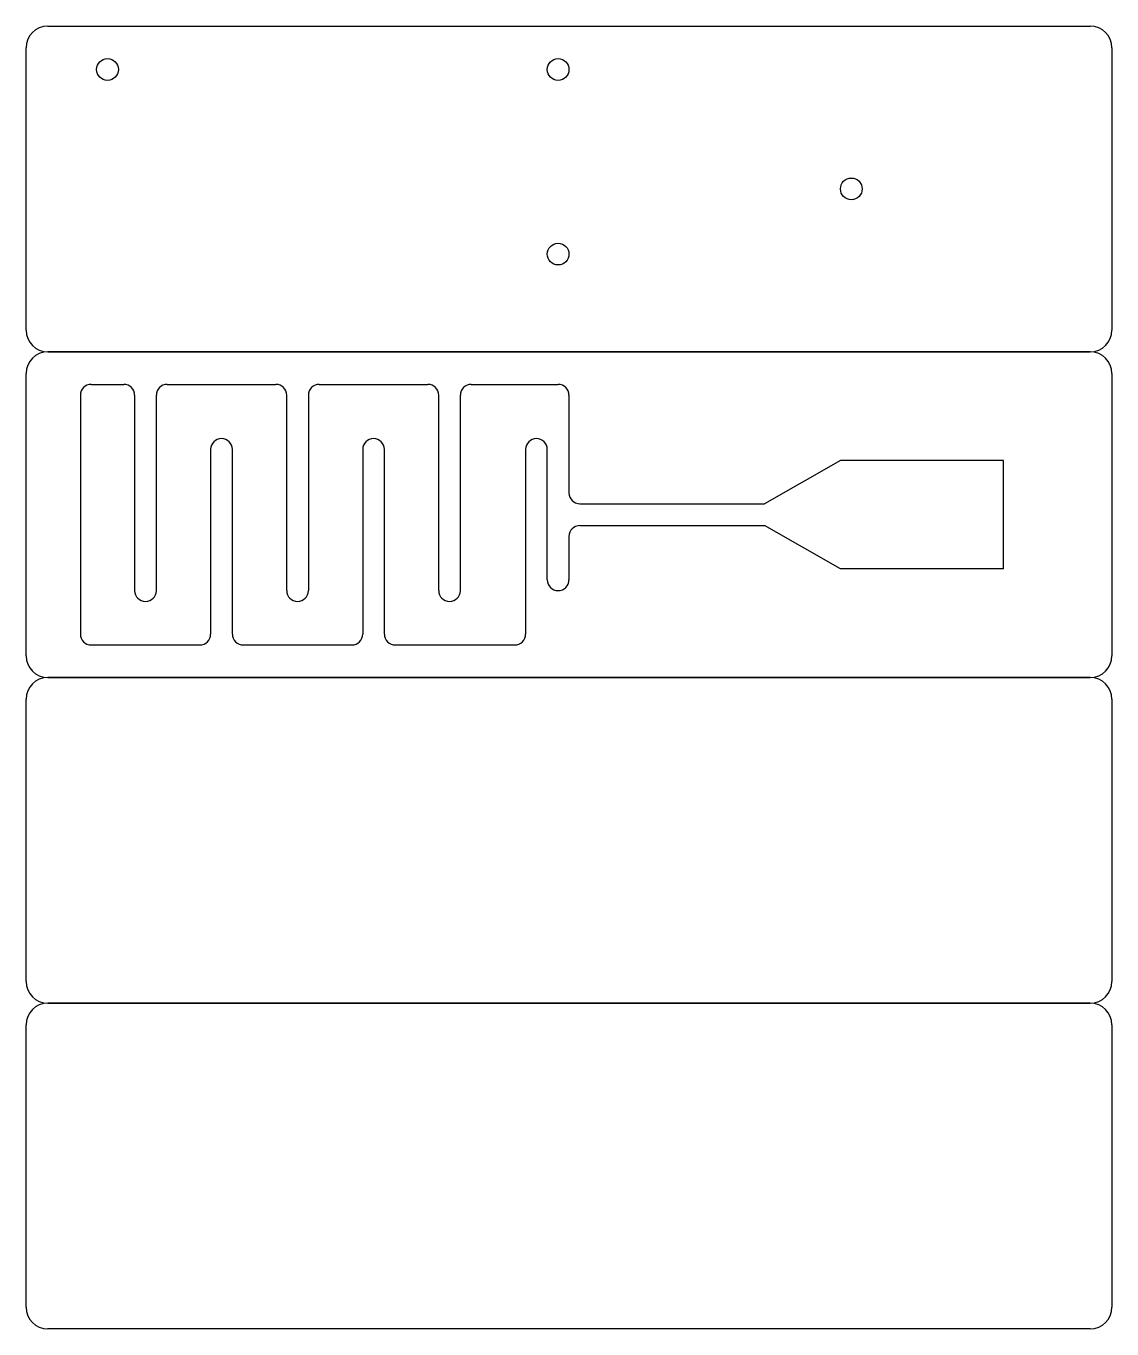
# Model space of a CAD drawing. Header units: millimetres. Extents: x 0 to 100, y 0 to 120.
import ezdxf

# ---------------------------------------------------------------- set-up
doc = ezdxf.new("R2010")
doc.units = ezdxf.units.MM
doc.layers.get('0').update_dxf_attribs({"lineweight": 25, "true_color": 0xffffff})

msp = doc.modelspace()

# ---------------------------------------------------------------- linework, layer by layer
for p, q in [((2, 120), (98, 120)), ((0, 92), (0, 118)), ((100, 118), (100, 92)), ((2, 90), (98, 90)), ((2, 90), (98, 90)), ((98, 90), (2, 90)), ((0, 62), (0, 88)), ((100, 88), (100, 62)), ((6, 87), (9, 87)), ((13, 87), (23, 87)), ((27, 87), (37, 87)), ((41, 87), (49, 87)), ((5, 86), (5, 64)), ((10, 86), (10, 68)), ((12, 68), (12, 86)), ((24, 68), (24, 86)), ((26, 86), (26, 68)), ((38, 68), (38, 86)), ((40, 68), (40, 86)), ((50, 86), (50, 77)), ((17, 81), (17, 64)), ((19, 64), (19, 81)), ((31, 81), (31, 64)), ((33, 64), (33, 81)), ((46, 81), (46, 64)), ((48, 69), (48, 81)), ((75, 80), (68, 76)), ((90, 80), (75, 80)), ((90, 70), (90, 80)), ((51, 76), (68, 76)), ((51, 74), (68, 74)), ((75, 70), (68, 74)), ((50, 73), (50, 69)), ((90, 70), (75, 70)), ((6, 63), (16, 63)), ((20, 63), (30, 63)), ((34, 63), (45, 63)), ((2, 60), (98, 60)), ((98, 60), (2, 60)), ((0, 32), (0, 58)), ((100, 58), (100, 32)), ((2, 30), (98, 30)), ((98, 30), (2, 30)), ((0, 2), (0, 28)), ((100, 28), (100, 2)), ((98, 0), (2, 0))]:
    msp.add_line(p, q)
for centre in [(7.5, 116), (49, 116), (76, 105), (49, 99)]:
    msp.add_circle(centre, 1)
for centre, radius, start, end in [((2, 118), 2, 90, 180), ((98, 118), 2, 0, 90), ((2, 92), 2, 180, 270), ((98, 92), 2, 270, 0), ((2, 88), 2, 90, 180), ((98, 88), 2, 0, 90), ((6, 86), 1, 90, 180), ((9, 86), 1, 0, 90), ((13, 86), 1, 90, 180), ((23, 86), 1, 0, 90), ((27, 86), 1, 90, 180), ((37, 86), 1, 0, 90), ((41, 86), 1, 90, 180), ((49, 86), 1, 0, 90), ((18, 81), 1, 0, 180), ((32, 81), 1, 0, 180), ((47, 81), 1, 0, 180), ((51, 77), 1, 180, 270), ((51, 73), 1, 90, 180), ((49, 69), 1, 180, 0), ((11, 68), 1, 180, 0), ((25, 68), 1, 180, 0), ((39, 68), 1, 180, 0), ((6, 64), 1, 180, 270), ((16, 64), 1, 270, 0), ((20, 64), 1, 180, 270), ((30, 64), 1, 270, 0), ((34, 64), 1, 180, 270), ((45, 64), 1, 270, 0), ((2, 62), 2, 180, 270), ((98, 62), 2, 270, 0), ((2, 58), 2, 90, 180), ((98, 58), 2, 0, 90), ((2, 32), 2, 180, 270), ((98, 32), 2, 270, 0), ((2, 28), 2, 90, 180), ((98, 28), 2, 0, 90), ((2, 2), 2, 180, 270), ((98, 2), 2, 270, 0)]:
    msp.add_arc(centre, radius, start, end)

doc.saveas('drawing.dxf')
